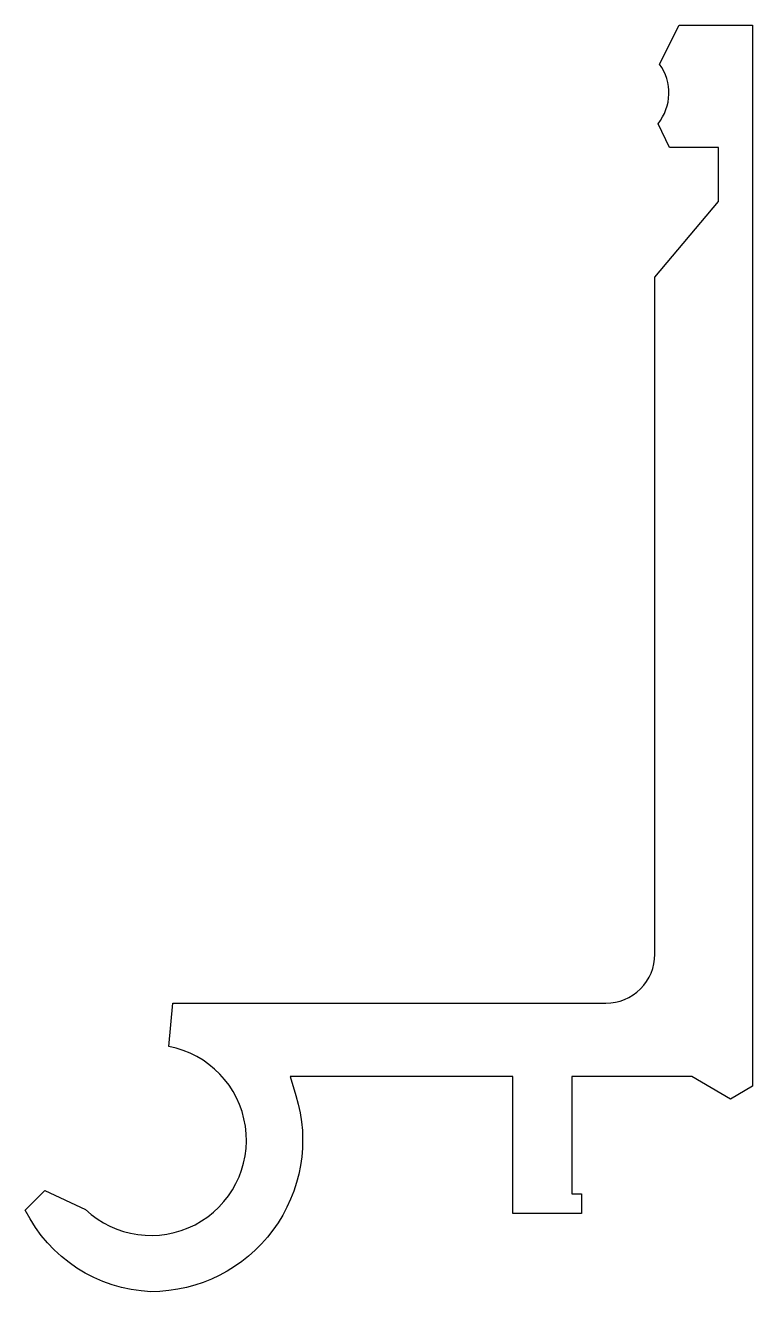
# Model space of a CAD drawing. Header units: millimetres. Extents: x -14.9 to 0, y -3.9 to 22.
import ezdxf

# ---------------------------------------------------------------- set-up
doc = ezdxf.new("R2010")
doc.units = ezdxf.units.MM

msp = doc.modelspace()

# ---------------------------------------------------------------- linework, layer by layer
msp.add_lwpolyline([(-11.854, 2), (-3, 2, 0.414214), (-2, 3), (-2, 16.851), (-0.7, 18.4), (-0.7, 19.5), (-1.7, 19.5), (-1.934, 19.988, 0.339409), (-1.904, 21.205), (-1.5, 22), (0, 22), (0, 0.3), (-0.45, 0.04), (-1.246, 0.5), (-3.7, 0.5), (-3.7, -1.9), (-3.5, -1.9), (-3.5, -2.3), (-4.9, -2.3), (-4.9, 0.5), (-9.457, 0.5), (-9.337, 0.112, -0.504614), (-12.3, -3.9, -0.274409), (-14.869, -2.233), (-14.473, -1.828), (-13.64, -2.217, 1.335288), (-11.937, 1.116), (-11.854, 2)], format="xyb", close=True)

doc.saveas('drawing.dxf')
